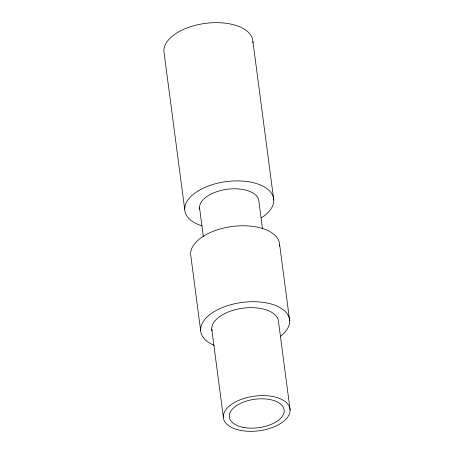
<?xml version="1.0" encoding="UTF-8"?>
<svg xmlns="http://www.w3.org/2000/svg" width="454" height="454" viewBox="0 0 454 454"><rect width="100%" height="100%" fill="white"/><g stroke="black" fill="none" stroke-linecap="round" stroke-linejoin="round"><path stroke-width="0.68" d="M252.935 41.711L273.768 199.964M279.675 244.831L289.669 320.762M290.117 409.905A33.613 17.462 -7.5 0 0 239.417 400.099A33.613 17.462 -7.5 0 0 240.637 430.415A33.613 17.462 -7.5 0 0 290.117 409.905L278.54 321.954A33.613 17.462 -7.5 0 0 242.567 308.243A33.613 17.462 -7.5 0 0 212.041 331.023M262.526 228.89L258.916 201.491A29.879 15.521 -7.5 0 0 227.312 189.256A29.879 15.521 -7.5 0 0 199.715 209.169M199.55 207.83L203.341 236.636M211.751 329.088L223.328 417.039M184.716 209.476L163.883 51.223A44.815 23.285 -7.5 0 1 208.755 23.006A44.815 23.285 -7.5 0 1 252.912 43.073M200.617 330.274L190.623 254.342A44.815 23.285 -7.5 0 1 235.495 226.126A44.815 23.285 -7.5 0 1 279.653 246.187M202.212 225.927A44.815 23.285 -7.5 0 1 194.879 193.103A44.815 23.285 -7.5 0 1 258.837 184.381A44.815 23.285 -7.5 0 1 261.391 217.852M214.328 345.381A44.815 23.285 -7.5 0 1 211.78 313.192A44.815 23.285 -7.5 0 1 273.28 304.662A44.815 23.285 -7.5 0 1 280.776 336.164M243.497 427.401A27.637 14.358 -7.5 0 0 284.181 410.541A27.637 14.358 -7.5 0 0 242.493 402.477A27.637 14.358 -7.5 0 0 243.497 427.401"/></g></svg>
